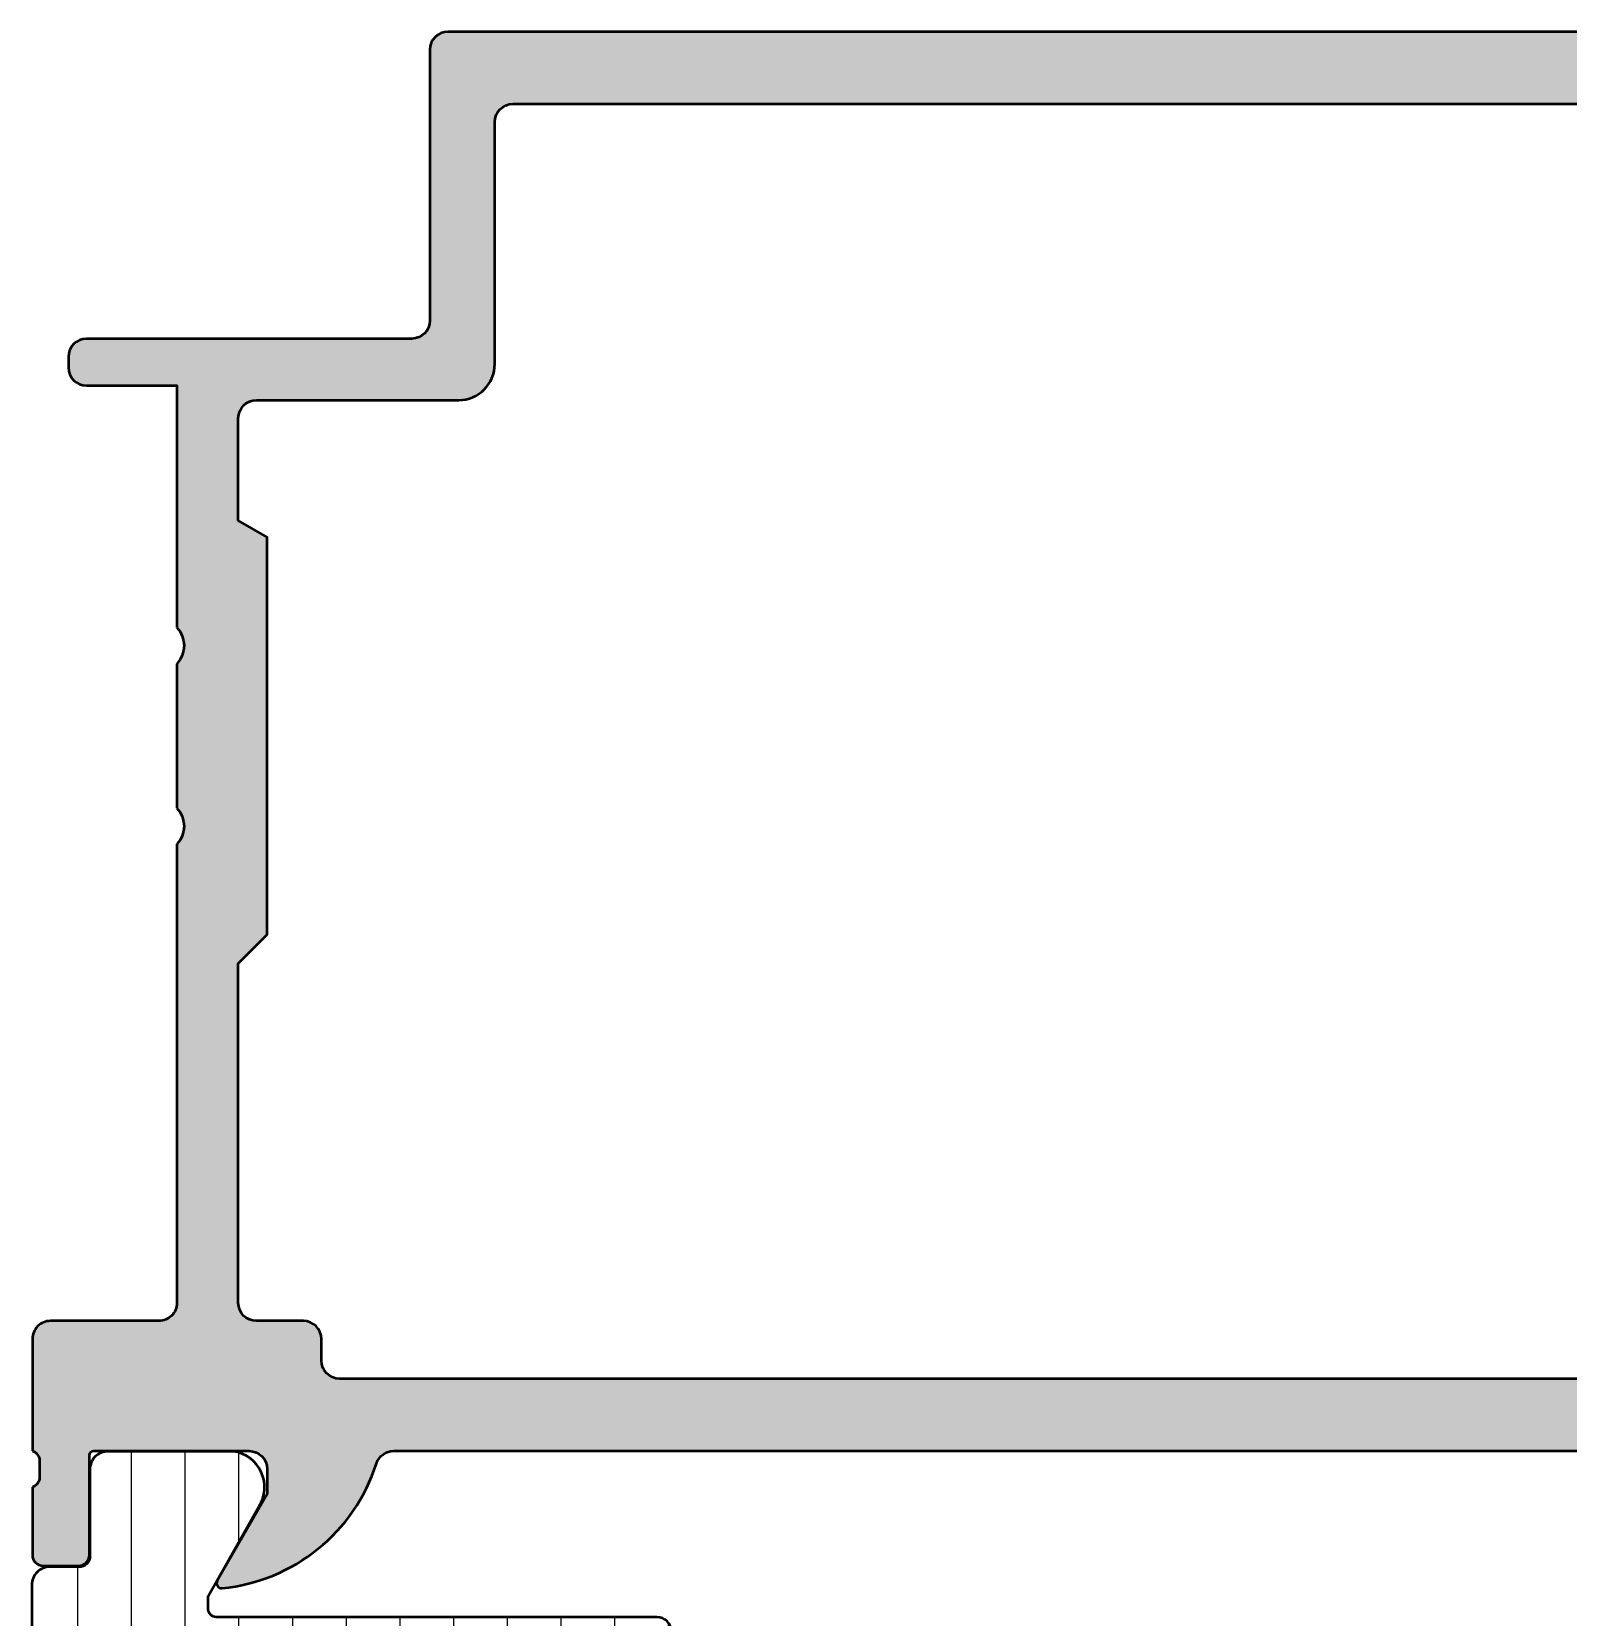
# Model space of a CAD drawing. Extents: x 5 to 135, y 0 to 90.
# Drawn here: x 23.98 to 66.51, y 46.09 to 90 of the extents above; entities that cross this region are included whole.
import ezdxf

# ---------------------------------------------------------------- set-up
doc = ezdxf.new("R2010")
doc.units = 0
for name, color, linetype, lineweight in [('0S-Alu contour', 7, 'Continuous', 50), ('0S-Alu hatch', 252, 'Continuous', 25), ('0S-Plastic contour', 254, 'Continuous', 50), ('0S-Plastic hatch', 253, 'Continuous', 25)]:
    doc.layers.add(name, color=color, linetype=linetype, lineweight=lineweight)

# ---------------------------------------------------------------- blocks, each defined once
blk = doc.blocks.new('438450__85EAB6A9_B2F7_4D16_9339_F64C2274D59F_')
at = {"layer": '0S-Alu hatch'}
h = blk.add_hatch(color=256, dxfattribs=at)
edge = h.paths.add_edge_path()
edge.add_arc((35.5, 89.50000000000001), 0.5, 90, 180)
edge.add_line((35, 89.50000000000001), (35, 82.00000000000001))
edge.add_ellipse((34.5, 82.00000000000001), major_axis=(-0.5, 0), ratio=1, start_angle=90, end_angle=180, ccw=False)
edge.add_line((34.5, 81.50000000000001), (25.5, 81.50000000000001))
edge.add_arc((25.5, 81.00000000000001), 0.5, 90, 180)
edge.add_line((25, 81.00000000000001), (25, 80.70000000000005))
edge.add_arc((25.5, 80.70000000000005), 0.5, 180, 270)
edge.add_line((25.5, 80.20000000000006), (28, 80.20000000000006))
edge.add_line((28, 80.20000000000006), (28, 73.50000000000001))
edge.add_ellipse((27.47497304600734, 73.00000000000001), major_axis=(-0.7250195186467849, 0), ratio=1, start_angle=136.398650048409, end_angle=223.6013499515911, ccw=False)
edge.add_line((28, 72.50000000000001), (28, 68.50000000000001))
edge.add_ellipse((27.47497304600734, 68.00000000000001), major_axis=(-0.7250195186467849, 0), ratio=1, start_angle=136.398650048409, end_angle=223.6013499515911, ccw=False)
edge.add_line((28, 67.50000000000001), (28, 54.80000000000003))
edge.add_ellipse((27.49999999999995, 54.80000000000003), major_axis=(-0.500000000000057, 0), ratio=1, start_angle=89.9999999999983, end_angle=180, ccw=False)
edge.add_line((27.49999999999993, 54.29999999999997), (24.50000000000001, 54.30000000000008))
edge.add_arc((24.5, 53.80000000000008), 0.5, 89.99999999999837, 180)
edge.add_line((24, 53.80000000000008), (24.00000000000002, 50.70000000000005))
edge.add_ellipse((23.92116355345696, 50.43247940800695), major_axis=(-0.2788950563274228, 0), ratio=1, start_angle=178.8354106259041, end_angle=253.5801235805057, ccw=False)
edge.add_line((24.200001, 50.42681100000859), (24.20000099999999, 49.97321700000863))
edge.add_ellipse((23.92113290435682, 49.96755634053149), major_axis=(-0.2789255417371451, 0), ratio=1, start_angle=106.42459455535669, end_angle=181.1628700729038, ccw=False)
edge.add_line((24, 49.70001300000856), (24, 47.82000200000009))
edge.add_arc((24.30000000000003, 47.82000200000009), 0.3000000000000256, 180, 270)
edge.add_line((24.30000000000003, 47.52000200000007), (25.27997431904281, 47.52000200000004))
edge.add_arc((25.27997431904279, 47.82000200000005), 0.3000000000000114, 270.0000000000027, 360)
edge.add_line((25.57997431904281, 47.82000200000005), (25.57997431904279, 50.58000000000005))
edge.add_ellipse((25.69997431904281, 50.58000000000005), major_axis=(-0.1200000000000187, 0), ratio=1, start_angle=270, end_angle=360, ccw=False)
edge.add_line((25.69997431904281, 50.70000000000007), (30, 50.70000000000006))
edge.add_ellipse((30, 50.20000000000006), major_axis=(-0.5, 0), ratio=1, start_angle=180, end_angle=270, ccw=False)
edge.add_line((30.5, 50.20000000000006), (30.5, 49.50000000000004))
edge.add_line((30.5, 49.50000000000004), (29.11850454237762, 47.10717967697251))
edge.add_arc((29.23811978464826, 47.03811978464837), 0.1381197846482825, 149.9999999999933, 275.6225775508077)
edge.add_arc((28.76177675882625, 51.87660886184793), 5.00000000000003, 275.6225775507929, 342.2515836439298)
edge.add_ellipse((34.00000000000002, 50.20000000000011), major_axis=(-0.4999999999999409, 0), ratio=1, start_angle=270, end_angle=342.2515836439292, ccw=False)
edge.add_line((34.00000000000002, 50.70000000000005), (94.79999999999991, 50.70000000000005))
edge.add_ellipse((94.79999999999991, 50.19999999999993), major_axis=(-0.5000000000001208, 0), ratio=1, start_angle=197.74841635607, end_angle=270, ccw=False)
edge.add_arc((100.0382232411737, 51.87660886184772), 4.999999999999863, 197.7484163560699, 264.3774224492069)
edge.add_arc((99.56188021535166, 47.03811978464834), 0.1381197846483025, 264.3774224492049, 390.0000000000062)
edge.add_line((99.68149545762232, 47.10717967697251), (98.29999999999995, 49.50000000000006))
edge.add_line((98.29999999999995, 49.50000000000006), (98.29999999999995, 50.20000000000006))
edge.add_ellipse((98.79999999999995, 50.20000000000006), major_axis=(-0.5, 0), ratio=1, start_angle=270, end_angle=360, ccw=False)
edge.add_line((98.79999999999995, 50.70000000000006), (103.1000256809571, 50.70000000000005))
edge.add_ellipse((103.1000256809571, 50.58000000000006), major_axis=(-0.1199999999999903, 0), ratio=1, start_angle=180, end_angle=270, ccw=False)
edge.add_line((103.2200256809571, 50.58000000000006), (103.2200256809571, 47.82000200000005))
edge.add_arc((103.5200256809571, 47.82000200000005), 0.2999999999999971, 180, 270)
edge.add_line((103.5200256809571, 47.52000200000005), (104.4999999999999, 47.52000200000005))
edge.add_arc((104.4999999999999, 47.82000200000006), 0.3000000000000114, 270.0000000000027, 360)
edge.add_line((104.7999999999999, 47.82000200000006), (104.7999999999999, 49.70001300000856))
edge.add_ellipse((104.8788670956431, 49.96755634053148), major_axis=(-0.2789255417371355, 0), ratio=1, start_angle=-1.1628700728222725, end_angle=73.5754054446457, ccw=False)
edge.add_line((104.5999989999999, 49.97321700000823), (104.5999989999999, 50.42681100000873))
edge.add_ellipse((104.878836446543, 50.43247940800693), major_axis=(-0.2788950563274342, 0), ratio=1, start_angle=-73.58012358050593, end_angle=1.1645893740616202, ccw=False)
edge.add_line((104.7999999999999, 50.70000000000004), (104.7999999999999, 69.99999999999996))
edge.add_ellipse((105.0999999999999, 69.99999999999996), major_axis=(-0.3000000000000114, 0), ratio=1, start_angle=270, end_angle=360, ccw=False)
edge.add_line((105.0999999999999, 70.29999999999997), (108.2999999999999, 70.30000000000008))
edge.add_line((108.2999999999999, 70.30000000000008), (108.2999999999999, 69.50000000000001))
edge.add_line((108.2999999999999, 69.50000000000001), (109.2999999999999, 69.50000000000001))
edge.add_arc((109.2999999999999, 69.99999999999999), 0.4999999999999716, 270, 360)
edge.add_line((109.7999999999999, 69.99999999999999), (109.7999999999999, 74.50000000000001))
edge.add_arc((108.7999999999999, 74.50000000000001), 1, 0, 90)
edge.add_line((108.7999999999999, 75.50000000000001), (108.2999999999999, 75.50000000000001))
edge.add_line((108.2999999999999, 75.50000000000001), (108.2999999999999, 73.00000000000001))
edge.add_ellipse((107.2999999999999, 73.00000000000001), major_axis=(-1, 0), ratio=1, start_angle=90, end_angle=180, ccw=False)
edge.add_line((107.2999999999999, 72.00000000000001), (106, 72.00000000000001))
edge.add_ellipse((106, 73.00000000000001), major_axis=(-1, 0), ratio=1, start_angle=0, end_angle=90, ccw=False)
edge.add_line((105, 73.00000000000001), (105, 80.00000000000001))
edge.add_ellipse((105.525, 80.50000000000001), major_axis=(-0.7250000000000041, 0), ratio=1, start_angle=-43.60281897270329, end_angle=43.60281897270329, ccw=False)
edge.add_line((105, 81.00000000000001), (105, 87.00000000000001))
edge.add_ellipse((106, 87.00000000000001), major_axis=(-1, 0), ratio=1, start_angle=270, end_angle=360, ccw=False)
edge.add_line((106, 88.00000000000001), (107.2999999999999, 88.00000000000001))
edge.add_ellipse((107.2999999999999, 87.00000000000001), major_axis=(-1, 0), ratio=1, start_angle=180, end_angle=270, ccw=False)
edge.add_line((108.2999999999999, 87.00000000000001), (108.2999999999999, 85.50000000000001))
edge.add_line((108.2999999999999, 85.50000000000001), (108.9000000000001, 85.50000000000001))
edge.add_line((108.9000000000001, 85.50000000000001), (110, 86.60000000000004))
edge.add_line((110, 86.60000000000004), (110, 90.00000000000001))
edge.add_line((110, 90.00000000000001), (35.5, 90.00000000000001))
edge = h.paths.add_edge_path()
edge.add_line((30.20000000000005, 79.80000000000008), (35.80000000000001, 79.80000000000007))
edge.add_arc((35.80000000000001, 80.80000000000001), 0.999999999999943, 270, 360)
edge.add_line((36.79999999999996, 80.80000000000001), (36.79999999999996, 87.50000000000001))
edge.add_ellipse((37.29999999999995, 87.50000000000001), major_axis=(-0.5, 0), ratio=1, start_angle=270, end_angle=360, ccw=False)
edge.add_line((37.29999999999995, 88.00000000000001), (102.5, 88.00000000000001))
edge.add_ellipse((102.5, 87.50000000000001), major_axis=(-0.5, 0), ratio=1, start_angle=180, end_angle=270, ccw=False)
edge.add_line((103, 87.50000000000001), (103, 53.20000000000006))
edge.add_ellipse((102.5, 53.20000000000006), major_axis=(-0.5, 0), ratio=1, start_angle=90, end_angle=180, ccw=False)
edge.add_line((102.5, 52.70000000000006), (32.5, 52.70000000000004))
edge.add_ellipse((32.50000000000002, 53.20000000000007), major_axis=(-0.5000000000000285, 0), ratio=1, start_angle=0, end_angle=89.9999999999983, ccw=False)
edge.add_line((31.99999999999999, 53.20000000000009), (32.00000000000001, 53.80000000000006))
edge.add_arc((31.5, 53.80000000000006), 0.5000000000000142, 0, 90)
edge.add_line((31.5, 54.30000000000008), (30.19999999999999, 54.30000000000008))
edge.add_ellipse((30.19999999999999, 54.80000000000003), major_axis=(-0.4999999999999432, 0), ratio=1, start_angle=0, end_angle=90, ccw=False)
edge.add_line((29.70000000000005, 54.80000000000003), (29.70000000000005, 64.20000000000006))
edge.add_line((29.70000000000005, 64.20000000000006), (30.5, 65.00000000000001))
edge.add_line((30.5, 65.00000000000001), (30.5, 76.00000000000001))
edge.add_line((30.5, 76.00000000000001), (29.70000000000003, 76.4618802153517))
edge.add_line((29.70000000000003, 76.4618802153517), (29.70000000000005, 79.30000000000008))
edge.add_ellipse((30.20000000000005, 79.30000000000008), major_axis=(-0.5, 0), ratio=1, start_angle=270, end_angle=360, ccw=False)
at = {"layer": '0S-Alu contour', "color": 7}
for points in [[(108.2999999999999, 87.00000000000001), (108.2999999999999, 85.50000000000001), (108.9000000000001, 85.50000000000001), (110, 86.60000000000004), (110, 90.00000000000001), (35.5, 90.00000000000001)], [(35, 89.50000000000001), (35, 82.00000000000001)], [(37.29999999999995, 88.00000000000001), (102.5, 88.00000000000001)], [(36.79999999999996, 80.80000000000001), (36.79999999999996, 87.50000000000001)], [(34.5, 81.50000000000001), (25.5, 81.50000000000001)], [(25, 81.00000000000001), (25, 80.70000000000005)], [(25.5, 80.20000000000006), (28, 80.20000000000006), (28, 73.50000000000001)], [(30.20000000000005, 79.80000000000008), (35.80000000000001, 79.80000000000007)], [(29.70000000000005, 54.80000000000003), (29.70000000000005, 64.20000000000006), (30.5, 65.00000000000001), (30.5, 76.00000000000001), (29.70000000000003, 76.4618802153517), (29.70000000000005, 79.30000000000008)], [(28, 72.50000000000001), (28, 68.50000000000001)], [(28, 67.50000000000001), (28, 54.80000000000003)], [(27.49999999999993, 54.29999999999997), (24.50000000000001, 54.30000000000008)], [(31.5, 54.30000000000008), (30.19999999999999, 54.30000000000008)], [(24, 53.80000000000008), (24.00000000000002, 50.70000000000005)], [(31.99999999999999, 53.20000000000009), (32.00000000000001, 53.80000000000006)], [(102.5, 52.70000000000006), (32.5, 52.70000000000004)], [(25.57997431904281, 47.82000200000005), (25.57997431904279, 50.58000000000005)], [(25.69997431904281, 50.70000000000007), (30, 50.70000000000006)], [(34.00000000000002, 50.70000000000005), (94.79999999999991, 50.70000000000005)], [(24.200001, 50.42681100000859), (24.20000099999999, 49.97321700000863)], [(30.5, 50.20000000000006), (30.5, 49.50000000000004), (29.11850454237762, 47.10717967697251)], [(24, 49.70001300000856), (24, 47.82000200000009)], [(24.30000000000003, 47.52000200000007), (25.27997431904281, 47.52000200000004)]]:
    blk.add_lwpolyline(points, dxfattribs=at)
for centre, radius, start, end in [((35.5, 89.50000000000001), 0.5, 90, 180), ((25.5, 81.00000000000001), 0.5, 90, 180), ((35.80000000000001, 80.80000000000001), 0.999999999999943, 270, 0), ((25.5, 80.70000000000005), 0.5, 180, 270), ((24.5, 53.80000000000008), 0.5, 89.99999999999837, 180), ((31.5, 53.80000000000006), 0.5000000000000142, 0, 90), ((28.76177675882625, 51.87660886184793), 5.00000000000003, 275.6225775507929, 342.2515836439298), ((24.30000000000003, 47.82000200000009), 0.3000000000000256, 180, 270), ((25.27997431904279, 47.82000200000005), 0.3000000000000114, 270.0000000000027, 0), ((29.23811978464826, 47.03811978464837), 0.1381197846482825, 149.9999999999933, 275.6225775508077)]:
    blk.add_arc(centre, radius, start, end, dxfattribs=at)
at = {"layer": '0S-Alu contour', "color": 7, "extrusion": (0, 0, -1)}
for centre, radius, start, end in [((-37.29999999999995, 87.50000000000001), 0.5, 0, 90), ((-34.5, 82.00000000000001), 0.5, 180, 270), ((-30.20000000000005, 79.30000000000008), 0.5, 0, 90), ((-27.47497304600734, 73.00000000000001), 0.7250195186467849, 136.3986500484089, 223.601349951591), ((-27.47497304600734, 68.00000000000001), 0.7250195186467849, 136.3986500484089, 223.601349951591), ((-27.49999999999995, 54.80000000000003), 0.500000000000057, 180, 270.0000000000017), ((-30.19999999999999, 54.80000000000003), 0.4999999999999432, 270, 0), ((-32.50000000000002, 53.20000000000007), 0.5000000000000285, 270.0000000000017, 0), ((-23.92116355345696, 50.43247940800695), 0.2788950563274228, 106.4198764194943, 181.164589374096), ((-25.69997431904281, 50.58000000000005), 0.1200000000000188, 0, 90), ((-30, 50.20000000000006), 0.5, 90, 180), ((-34.00000000000002, 50.20000000000011), 0.4999999999999409, 17.74841635607076, 90), ((-23.92113290435682, 49.96755634053149), 0.2789255417371451, 178.8371299270962, 253.5754054446433)]:
    blk.add_arc(centre, radius, start, end, dxfattribs=at)
blk = doc.blocks.new('284259__34D07D9B_FEF0_413D_B4A6_67D7F6F5A10C___AE981F1D_F3C2_487B_A90B_FCFA6367EFB2_')
at = {"layer": '0S-Plastic hatch'}
h = blk.add_hatch(dxfattribs=at)
h.set_pattern_fill('ANSI31', color=256, scale=0.4680000000000001, angle=45, style=0)
h.set_pattern_definition([(90, (0, 0), (-1.4859, 0), [])])
edge = h.paths.add_edge_path()
edge.add_line((23.98278868064302, 46.99000299999714), (23.9827886657131, 43.86896648204865))
edge.add_arc((24.98390027185458, 43.86967109353161), 1.001111854104481, 180.040326430396, 254.9402975235306)
edge.add_line((24.72378598016817, 42.90294181411105), (25.48278866571441, 42.69999991958003))
edge.add_line((25.48278866571441, 42.69999991958003), (25.48276577753121, 43.69999991957997))
edge.add_line((25.48276577753121, 43.69999991957997), (27.78267406692496, 43.69999992563153))
edge.add_ellipse((27.78267406692494, 42.69988226816418), major_axis=(-1.000117657467349, 0), ratio=1, start_angle=180, end_angle=269.9999999999992, ccw=False)
edge.add_line((28.78279172439229, 42.69988226816418), (28.78279172439235, 36.10010917127454))
edge.add_ellipse((27.78268246665348, 36.10010917127453), major_axis=(-1.00010925773887, 0), ratio=1, start_angle=90.00000030740688, end_angle=180, ccw=False)
edge.add_line((27.78268247201933, 35.09999991353566), (26.48290295649952, 35.09999991261297))
edge.add_ellipse((26.48290295649953, 36.10013710098934), major_axis=(-1.000137188376371, 0), ratio=1, start_angle=0, end_angle=89.9999999999992, ccw=False)
edge.add_line((25.48276576812316, 36.10013710098934), (25.4827657775311, 39.69999991957998))
edge.add_line((25.4827657775311, 39.69999991957998), (24.72378598016752, 39.49699698989275))
edge.add_arc((24.9839735853616, 38.53020355047913), 1.001192860736555, 105.0627999273956, 179.9547890311816)
edge.add_line((23.98278103632022, 38.53099357192391), (23.98278103632016, 29.86900626725509))
edge.add_arc((24.98393387270541, 29.86971090775768), 1.00115308435846, 180.040326430414, 254.9402975235495)
edge.add_line((24.72380886835193, 28.90294181411093), (25.4827657775311, 28.70001215925016))
edge.add_line((25.4827657775311, 28.70001215925016), (25.48276576812313, 32.29986884497052))
edge.add_ellipse((26.48290295649953, 32.29986884497048), major_axis=(-1.000137188376399, 0), ratio=1, start_angle=270.00000026673837, end_angle=360, ccw=False)
edge.add_line((26.48290295184343, 33.30000603334688), (27.78268246665346, 33.30000603242424))
edge.add_ellipse((27.7826824666535, 32.2998967746854), major_axis=(-1.000109257738841, 0), ratio=1, start_angle=180, end_angle=270.00000000000244, ccw=False)
edge.add_line((28.78279172439234, 32.2998967746854), (28.78279171747194, 24.01576744381154))
edge.add_ellipse((28.482791717472, 24.01576744381155), major_axis=(-0.2999999999999403, 0), ratio=1, start_angle=68.53974442791849, end_angle=180, ccw=False)
edge.add_arc((26.98278320480393, 20.20001398454275), 3.799999999999879, 68.53974442791804, 107.0188797955992)
edge.add_ellipse((25.7827673034067, 24.1204682740853), major_axis=(-0.2999999999999751, 0), ratio=1, start_angle=0, end_angle=107.01887979559751, ccw=False)
edge.add_line((25.48276730340673, 24.1204682740853), (25.48276730340662, 25.69999991957975))
edge.add_line((25.48276730340662, 25.69999991957975), (24.72378750604254, 25.49699698989258))
edge.add_arc((24.98397511123727, 24.53020355047897), 1.001192860736714, 105.0627999274319, 179.954789031246)
edge.add_line((23.98278256219574, 24.53099357192262), (23.98278256219581, 18.3000473020327))
edge.add_arc((24.18278256219581, 18.3000473020327), 0.2000000000000028, 180, 269.9999999999959)
edge.add_line((24.1827825621958, 18.1000473020327), (25.8087979336771, 18.1000473020327))
edge.add_arc((25.80879793367709, 18.30004730203295), 0.2000000000002515, 270.0000000000041, 354.9998434473366)
edge.add_line((26.00803682566678, 18.28261560909107), (26.08164090018011, 19.12388755558852))
edge.add_arc((25.78278256219589, 19.15003509500131), 0.3000000000000504, 354.9998434473374, 449.9999999999729)
edge.add_line((25.78278256219603, 19.45003509500136), (25.39617869500764, 19.45003509500152))
edge.add_ellipse((26.98284185974662, 20.30003509597823), major_axis=(-1.799999999999979, 0), ratio=1, start_angle=151.8213572241999, end_angle=28.1786427758002, ccw=False)
edge.add_line((28.5695050244856, 19.45003509500152), (28.18278256219597, 19.45003509500152))
edge.add_arc((28.18278256219596, 19.15003509500137), 0.3000000000001428, 89.99999999999729, 185.0001565526666)
edge.add_line((27.88392422421165, 19.12388755558855), (27.95752829872505, 18.28261560909084))
edge.add_arc((28.15676719071445, 18.30004730203271), 0.1999999999999543, 185.0001565526677, 270)
edge.add_line((28.15676719071445, 18.10004730203276), (29.48278256219886, 18.1000473020327))
edge.add_arc((29.48278256219889, 18.60004730203286), 0.5000000000001599, 269.9999999999968, 362.2920152210359)
edge.add_ellipse((31.98078250771286, 18.70002866135781), major_axis=(-1.999999999999889, 0), ratio=1, start_angle=-89.9999999999988, end_angle=2.2920152210356264, ccw=False)
edge.add_line((31.98078250771282, 20.7000286613577), (41.28278554330504, 20.70002866135787))
edge.add_arc((41.28278554330504, 21.10002255784225), 0.399993896484375, 270, 450)
edge.add_line((41.28278554330504, 21.50001645432662), (40.28278249154722, 21.50001645432662))
edge.add_ellipse((40.28278249154722, 21.80001645432669), major_axis=(-0.3000000000000682, 0), ratio=1, start_angle=0, end_angle=90, ccw=False)
edge.add_line((39.98278249154715, 21.80001645432669), (39.98278249154715, 22.00001645432924))
edge.add_arc((39.68278706918382, 22.0000164543292), 0.2999954223633381, 0, 180)
edge.add_line((39.38279164682048, 22.00001645432916), (39.38279164682054, 21.80001645432681))
edge.add_ellipse((39.08279164682049, 21.80001645432672), major_axis=(-0.3000000000000398, 0), ratio=1, start_angle=89.99999999999733, end_angle=180, ccw=False)
edge.add_line((39.08279164682048, 21.50001645432668), (35.58278249154716, 21.50001645432662))
edge.add_ellipse((35.58278249154718, 21.80001645432664), major_axis=(-0.3000000000000149, 0), ratio=1, start_angle=0, end_angle=89.99999999999733, ccw=False)
edge.add_line((35.28278249154717, 21.80001645432664), (35.28278249154722, 22.00001645432646))
edge.add_arc((34.98278706918391, 22.00001645432653), 0.2999954223633097, 0, 180)
edge.add_line((34.68279164682061, 22.00001645432659), (34.68279164682055, 21.80001645432664))
edge.add_ellipse((34.38279164682049, 21.80001645432673), major_axis=(-0.300000000000054, 0), ratio=1, start_angle=90.00000000000267, end_angle=180, ccw=False)
edge.add_line((34.38279164682051, 21.50001645432668), (30.9827886657144, 21.50001645432656))
edge.add_ellipse((30.9827886657144, 21.70001645432483), major_axis=(-0.1999999999982691, 0), ratio=1, start_angle=0, end_angle=90, ccw=False)
edge.add_line((30.78278866571613, 21.70001645432483), (30.78278866571436, 45.10001645432631))
edge.add_ellipse((30.98278866571438, 45.10001645432633), major_axis=(-0.200000000000017, 0), ratio=1, start_angle=270.0000000000041, end_angle=360, ccw=False)
edge.add_line((30.98278866571437, 45.30001645432634), (34.38279164682064, 45.30001645432623))
edge.add_ellipse((34.38279164682064, 45.00001645432622), major_axis=(-0.3000000000000114, 0), ratio=1, start_angle=180, end_angle=270, ccw=False)
edge.add_line((34.68279164682065, 45.00001645432622), (34.68279164682055, 44.80001645432651))
edge.add_arc((34.98278706918389, 44.80001645432649), 0.2999954223633381, 180, 360)
edge.add_line((35.28278249154722, 44.80001645432646), (35.28278249154722, 45.00001645432638))
edge.add_ellipse((35.58278249154712, 45.00001645432639), major_axis=(-0.2999999999998977, 0), ratio=1, start_angle=270, end_angle=360, ccw=False)
edge.add_line((35.58278249154712, 45.30001645432628), (39.08279164682049, 45.30001645432629))
edge.add_ellipse((39.08279164682049, 45.00001645432628), major_axis=(-0.3000000000000114, 0), ratio=1, start_angle=180, end_angle=270, ccw=False)
edge.add_line((39.38279164682051, 45.00001645432628), (39.38279164682036, 44.80001645432397))
edge.add_arc((39.68278706918376, 44.80001645432384), 0.2999954223633949, 180, 360)
edge.add_line((39.98278249154715, 44.80001645432371), (39.98278249154717, 45.00001645432631))
edge.add_ellipse((40.28278249154719, 45.00001645432631), major_axis=(-0.3000000000000256, 0), ratio=1, start_angle=270.00000000000273, end_angle=360, ccw=False)
edge.add_line((40.28278249154718, 45.30001645432634), (41.28278554330506, 45.30001645432634))
edge.add_arc((41.28278554330505, 45.70001035081069), 0.3999938964843466, 270.0000000000021, 450.000000000002)
edge.add_line((41.28278554330504, 46.10000424729504), (29.08279211971839, 46.10000424729521))
edge.add_ellipse((29.09643436138377, 46.3329395321449), major_axis=(-0.2333344331333575, 0), ratio=1, start_angle=8.114429395540412, end_angle=86.64820633144632, ccw=False)
edge.add_line((28.86543603953374, 46.30000424729521), (28.86543603953374, 46.67865836427077))
edge.add_line((28.86543603953374, 46.67865836427077), (30.26827016381407, 49.15954699999694))
edge.add_arc((29.42701751482282, 49.70018192527422), 0.9999960709244554, 327.2729839001503, 441.8183919481008)
edge.add_line((29.56932816381416, 50.68999999999705), (26.09278402608949, 50.69000000000412))
edge.add_arc((26.09278402608948, 50.19000402255854), 0.499995977445586, 89.99999999999837, 180.0079248057727)
edge.add_line((25.59278805342654, 50.18993486613847), (25.59311999617837, 47.79004449382444))
edge.add_ellipse((25.29311999904792, 47.79000299999725), major_axis=(-0.300000000000019, 0), ratio=1, start_angle=89.99999999999733, end_angle=180.0079247372928, ccw=False)
edge.add_line((25.2931199990479, 47.49000299999723), (24.48278868064317, 47.49000299999727))
edge.add_arc((24.48278868064316, 46.99000299999714), 0.500000000000135, 89.99999999999837, 180)
at = {"layer": '0S-Plastic contour', "color": 7}
for points in [[(29.56932816381416, 50.68999999999705), (26.09278402608949, 50.69000000000412)], [(25.59278805342654, 50.18993486613847), (25.59311999617837, 47.79004449382444)], [(28.86543603953374, 46.30000424729521), (28.86543603953374, 46.67865836427077), (30.26827016381407, 49.15954699999694)], [(25.2931199990479, 47.49000299999723), (24.48278868064317, 47.49000299999727)], [(23.98278868064302, 46.99000299999714), (23.9827886657131, 43.86896648204865)], [(41.28278554330504, 46.10000424729504), (29.08279211971839, 46.10000424729521)], [(30.98278866571437, 45.30001645432634), (34.38279164682064, 45.30001645432623)], [(35.58278249154712, 45.30001645432628), (39.08279164682049, 45.30001645432629)], [(40.28278249154718, 45.30001645432634), (41.28278554330506, 45.30001645432634)], [(30.78278866571613, 21.70001645432483), (30.78278866571436, 45.10001645432631)], [(34.68279164682065, 45.00001645432622), (34.68279164682055, 44.80001645432651)], [(35.28278249154722, 44.80001645432646), (35.28278249154722, 45.00001645432638)], [(39.38279164682051, 45.00001645432628), (39.38279164682036, 44.80001645432397)], [(39.98278249154715, 44.80001645432371), (39.98278249154717, 45.00001645432631)], [(24.72378598016817, 42.90294181411105), (25.48278866571441, 42.69999991958003), (25.48276577753121, 43.69999991957997), (27.78267406692496, 43.69999992563153)], [(28.78279172439229, 42.69988226816418), (28.78279172439235, 36.10010917127454)], [(25.48276576812316, 36.10013710098934), (25.4827657775311, 39.69999991957998), (24.72378598016752, 39.49699698989275)], [(23.98278103632022, 38.53099357192391), (23.98278103632016, 29.86900626725509)], [(27.78268247201933, 35.09999991353566), (26.48290295649952, 35.09999991261297)], [(26.48290295184343, 33.30000603334688), (27.78268246665346, 33.30000603242424)], [(24.72380886835193, 28.90294181411093), (25.4827657775311, 28.70001215925016), (25.48276576812313, 32.29986884497052)], [(28.78279172439234, 32.2998967746854), (28.78279171747194, 24.01576744381154)], [(25.48276730340673, 24.1204682740853), (25.48276730340662, 25.69999991957975), (24.72378750604254, 25.49699698989258)], [(23.98278256219574, 24.53099357192262), (23.98278256219581, 18.3000473020327)], [(34.68279164682061, 22.00001645432659), (34.68279164682055, 21.80001645432664)], [(35.28278249154717, 21.80001645432664), (35.28278249154722, 22.00001645432646)], [(39.38279164682048, 22.00001645432916), (39.38279164682054, 21.80001645432681)], [(39.98278249154715, 21.80001645432669), (39.98278249154715, 22.00001645432924)], [(34.38279164682051, 21.50001645432668), (30.9827886657144, 21.50001645432656)], [(39.08279164682048, 21.50001645432668), (35.58278249154716, 21.50001645432662)], [(41.28278554330504, 21.50001645432662), (40.28278249154722, 21.50001645432662)], [(31.98078250771282, 20.7000286613577), (41.28278554330504, 20.70002866135787)], [(25.78278256219603, 19.45003509500136), (25.39617869500764, 19.45003509500152)], [(28.5695050244856, 19.45003509500152), (28.18278256219597, 19.45003509500152)], [(26.00803682566678, 18.28261560909107), (26.08164090018011, 19.12388755558852)], [(27.88392422421165, 19.12388755558855), (27.95752829872505, 18.28261560909084)], [(24.1827825621958, 18.1000473020327), (25.8087979336771, 18.1000473020327)], [(28.15676719071445, 18.10004730203276), (29.48278256219886, 18.1000473020327)]]:
    blk.add_lwpolyline(points, dxfattribs=at)
for centre, radius, start, end in [((26.09278402608948, 50.19000402255854), 0.499995977445586, 89.99999999999837, 180.0079248057727), ((29.42701751482282, 49.70018192527422), 0.9999960709244554, 327.2729839001503, 81.81839194810085), ((24.48278868064316, 46.99000299999714), 0.500000000000135, 89.99999999999837, 180), ((41.28278554330505, 45.70001035081069), 0.3999938964843466, 270.0000000000021, 90.00000000000205), ((34.98278706918389, 44.80001645432649), 0.2999954223633381, 180, 0), ((39.68278706918376, 44.80001645432384), 0.2999954223633949, 180, 0), ((24.98390027185458, 43.86967109353161), 1.001111854104481, 180.040326430396, 254.9402975235306), ((24.9839735853616, 38.53020355047913), 1.001192860736555, 105.0627999273956, 179.9547890311816), ((24.98393387270541, 29.86971090775768), 1.00115308435846, 180.040326430414, 254.9402975235495), ((24.98397511123727, 24.53020355047897), 1.001192860736714, 105.0627999274319, 179.954789031246), ((26.98278320480393, 20.20001398454275), 3.799999999999879, 68.53974442791804, 107.0188797955992), ((34.98278706918391, 22.00001645432653), 0.2999954223633097, 0, 180), ((39.68278706918382, 22.0000164543292), 0.2999954223633381, 0, 180), ((41.28278554330504, 21.10002255784225), 0.399993896484375, 270, 90), ((25.78278256219589, 19.15003509500131), 0.3000000000000504, 354.9998434473374, 89.99999999997284), ((28.18278256219596, 19.15003509500137), 0.3000000000001428, 89.99999999999729, 185.0001565526666), ((29.48278256219889, 18.60004730203286), 0.5000000000001599, 269.9999999999968, 2.292015221035908), ((24.18278256219581, 18.3000473020327), 0.2000000000000028, 180, 269.9999999999959), ((25.80879793367709, 18.30004730203295), 0.2000000000002515, 270.0000000000041, 354.9998434473366), ((28.15676719071445, 18.30004730203271), 0.1999999999999543, 185.0001565526677, 270)]:
    blk.add_arc(centre, radius, start, end, dxfattribs=at)
at = {"layer": '0S-Plastic contour', "color": 7, "extrusion": (0, 0, -1)}
for centre, radius, start, end in [((-25.29311999904792, 47.79000299999725), 0.300000000000019, 179.9920752627072, 270.0000000000027), ((-29.09643436138377, 46.3329395321449), 0.2333344331333575, 273.3517936685537, 351.8855706044596), ((-30.98278866571438, 45.10001645432633), 0.200000000000017, 0, 89.99999999999594), ((-34.38279164682064, 45.00001645432622), 0.3000000000000114, 90, 180), ((-35.58278249154712, 45.00001645432639), 0.2999999999998977, 0, 90), ((-39.08279164682049, 45.00001645432628), 0.3000000000000114, 90, 180), ((-40.28278249154719, 45.00001645432631), 0.3000000000000256, 0, 89.99999999999729), ((-27.78267406692494, 42.69988226816418), 1.000117657467349, 90.00000000000081, 180), ((-26.48290295649953, 36.10013710098934), 1.000137188376371, 270.0000000000008, 0), ((-27.78268246665348, 36.10010917127453), 1.00010925773887, 180, 269.9999996925931), ((-26.48290295649953, 32.29986884497048), 1.000137188376399, 0, 89.99999973326165), ((-27.7826824666535, 32.2998967746854), 1.000109257738841, 89.99999999999756, 180), ((-25.7827673034067, 24.1204682740853), 0.2999999999999751, 252.9811202044025, 0), ((-28.482791717472, 24.01576744381155), 0.2999999999999403, 180, 291.4602555720815), ((-26.98284185974662, 20.30003509597823), 1.799999999999979, 331.8213572241998, 208.1786427758002), ((-30.9827886657144, 21.70001645432483), 0.1999999999982691, 270, 0), ((-34.38279164682049, 21.80001645432673), 0.300000000000054, 180, 269.9999999999973), ((-35.58278249154718, 21.80001645432664), 0.3000000000000149, 270.0000000000027, 0), ((-39.08279164682049, 21.80001645432672), 0.3000000000000398, 180, 270.0000000000027), ((-40.28278249154722, 21.80001645432669), 0.3000000000000682, 270, 0), ((-31.98078250771286, 18.70002866135781), 1.999999999999889, 357.7079847789644, 89.99999999999888)]:
    blk.add_arc(centre, radius, start, end, dxfattribs=at)
blk = doc.blocks.new('439350__2D12873A_EE2A_4233_8F70_D090B3ADDFA9_')
at = {"layer": '0S-Alu contour', "color": 7}
blk.add_blockref('438450__85EAB6A9_B2F7_4D16_9339_F64C2274D59F_', (0, 0), dxfattribs=at)
at = {"layer": '0S-Plastic contour', "color": 7}
blk.add_blockref('284259__34D07D9B_FEF0_413D_B4A6_67D7F6F5A10C___AE981F1D_F3C2_487B_A90B_FCFA6367EFB2_', (0, 0), dxfattribs=at)

msp = doc.modelspace()

# ---------------------------------------------------------------- block references
at = {"layer": '0S-Alu contour', "color": 7}
msp.add_blockref('439350__2D12873A_EE2A_4233_8F70_D090B3ADDFA9_', (0, 0), dxfattribs=at)

doc.saveas('drawing.dxf')
